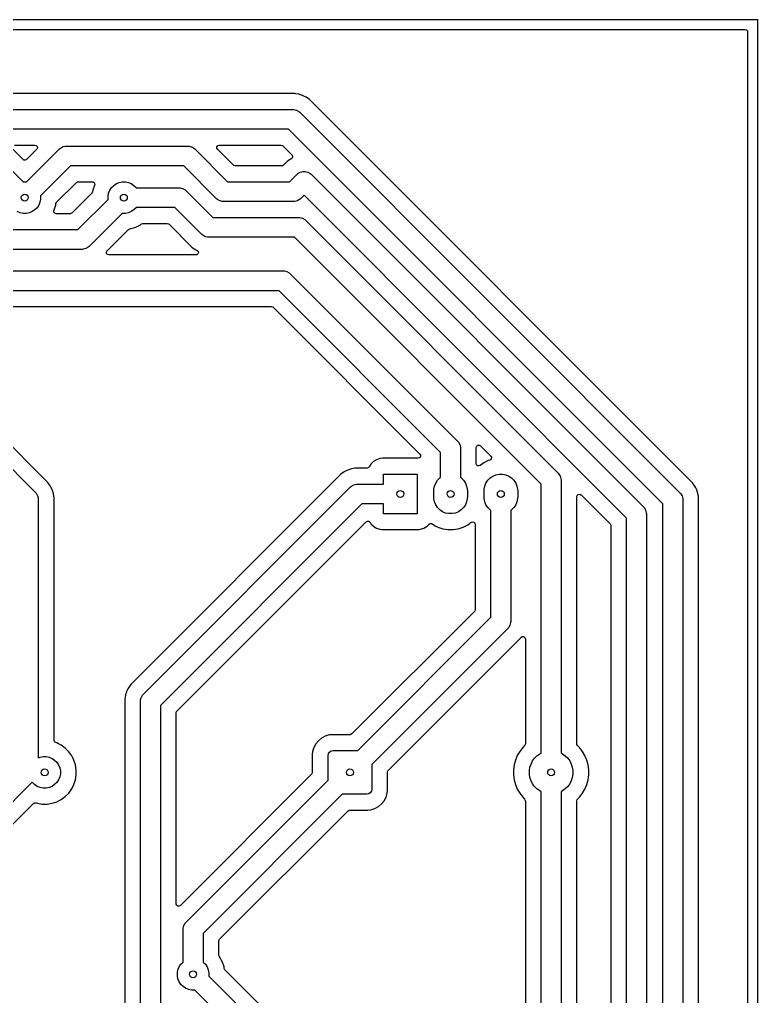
# Model space of a CAD drawing. Extents: x 20 to 124, y -124 to -20.
# Drawn here: x 86.73 to 124, y -69.3 to -20 of the extents above; entities that cross this region are included whole.
import ezdxf

# ---------------------------------------------------------------- set-up
doc = ezdxf.new("R2010")
doc.units = 0
doc.layers.add('BLACK', color=7, linetype='CONTINUOUS')
doc.layers.add('WHITE', color=7, linetype='CONTINUOUS')

msp = doc.modelspace()

# ---------------------------------------------------------------- linework, layer by layer
at = {"layer": 'BLACK', "linetype": 'CONTINUOUS'}
for p, q in [((20.6245, -20.5005), (123.3755, -20.5005)), ((123.3755, -20.5005), (123.442539, -20.520185)), ((123.442539, -20.520185), (123.488294, -20.572989)), ((123.488294, -20.572989), (123.4995, -20.6245)), ((123.4995, -20.6245), (123.4995, -123.3755)), ((100.631552, -23.7344), (78.578951, -23.7344)), ((100.692564, -23.744063), (100.631552, -23.7344)), ((100.833731, -23.766422), (100.692564, -23.744063)), ((100.833736, -23.766423), (100.833731, -23.766422)), ((100.876189, -23.780216), (100.833736, -23.766423)), ((100.876191, -23.780218), (100.876189, -23.780216)), ((101.028419, -23.82968), (100.876191, -23.780218)), ((101.119614, -23.876146), (101.028419, -23.82968)), ((101.210811, -23.922613), (101.119614, -23.876146)), ((101.376419, -24.042934), (101.210811, -23.922613)), ((120.718966, -43.385481), (101.376419, -24.042934)), ((78.4766, -24.5349), (100.5292, -24.5349)), ((100.5292, -24.5349), (100.594448, -24.539177)), ((100.594448, -24.539177), (100.594463, -24.539177)), ((100.594463, -24.539177), (100.720542, -24.57296)), ((100.720542, -24.57296), (100.833581, -24.638223)), ((100.833581, -24.638223), (100.833596, -24.638238)), ((100.833596, -24.638238), (100.882753, -24.681347)), ((100.882753, -24.681347), (120.080553, -43.879147)), ((100.322094, -25.5349), (78.683707, -25.5349)), ((119.227, -44.439806), (100.322094, -25.5349)), ((85.242453, -26.522847), (86.912721, -28.193115)), ((86.912319, -27.060634), (86.398766, -26.547081)), ((86.486447, -26.3354), (87.513554, -26.3354)), ((87.087278, -28.193115), (88.748147, -26.532246)), ((87.601238, -26.547077), (87.317461, -26.830854)), ((87.513554, -26.3354), (87.580593, -26.355085)), ((87.580593, -26.355085), (87.626348, -26.407889)), ((87.607267, -26.540603), (87.601238, -26.547077)), ((87.636292, -26.477047), (87.607267, -26.540603)), ((87.626348, -26.407889), (87.636292, -26.477047)), ((88.748147, -26.532246), (88.797311, -26.48913)), ((88.797311, -26.48913), (88.797319, -26.489123)), ((88.797319, -26.489123), (88.910358, -26.42386)), ((88.910358, -26.42386), (88.94544, -26.41446)), ((88.94544, -26.41446), (89.036437, -26.390077)), ((89.036437, -26.390077), (89.036452, -26.390077)), ((89.036452, -26.390077), (89.1017, -26.3858)), ((89.1017, -26.3858), (95.2332, -26.3858)), ((95.2332, -26.3858), (95.298448, -26.390077)), ((95.298448, -26.390077), (95.298463, -26.390077)), ((95.298463, -26.390077), (95.408341, -26.419519)), ((95.408341, -26.419519), (95.424542, -26.42386)), ((95.424542, -26.42386), (95.537581, -26.489123)), ((95.537581, -26.489123), (95.537596, -26.489138)), ((95.537596, -26.489138), (95.586753, -26.532247)), ((95.586753, -26.532247), (97.242007, -28.1875)), ((96.700181, -26.485758), (96.705165, -26.416066)), ((96.733666, -26.547081), (96.700181, -26.485758)), ((96.705165, -26.416066), (96.747037, -26.360133)), ((97.537265, -27.350681), (96.733666, -26.547081)), ((96.747037, -26.360133), (96.812501, -26.335716)), ((96.812501, -26.335716), (96.821347, -26.3354)), ((96.821347, -26.3354), (99.939153, -26.3354)), ((99.939153, -26.3354), (100.006192, -26.355085)), ((100.006192, -26.355085), (100.026834, -26.371719)), ((100.026834, -26.371719), (100.485969, -26.830854)), ((86.956666, -27.089135), (86.912319, -27.060634)), ((87.026358, -27.094119), (86.956666, -27.089135)), ((87.087681, -27.060634), (87.026358, -27.094119)), ((87.317461, -26.830854), (87.087681, -27.060634)), ((100.418289, -27.047513), (100.295696, -27.136582)), ((100.461197, -27.02565), (100.418289, -27.047513)), ((100.467373, -27.021507), (100.461197, -27.02565)), ((100.472598, -27.017802), (100.467373, -27.021507)), ((100.478496, -27.009923), (100.472598, -27.017802)), ((100.493585, -26.997873), (100.478496, -27.009923)), ((100.485969, -26.830854), (100.49601, -26.849244)), ((100.501911, -26.978644), (100.493585, -26.997873)), ((100.49601, -26.849244), (100.510044, -26.864808)), ((100.51447, -26.961869), (100.501911, -26.978644)), ((100.510044, -26.864808), (100.512419, -26.879294)), ((100.512419, -26.879294), (100.519454, -26.892177)), ((100.515517, -26.947226), (100.51447, -26.961869)), ((100.52135, -26.933757), (100.515517, -26.947226)), ((100.519454, -26.892177), (100.517959, -26.913078)), ((100.517959, -26.913078), (100.52135, -26.933757)), ((89.308807, -27.3858), (87.794384, -28.900221)), ((95.026094, -27.3858), (89.308807, -27.3858)), ((96.681347, -29.041054), (95.026094, -27.3858)), ((97.557907, -27.367315), (97.537265, -27.350681)), ((97.624946, -27.387), (97.557907, -27.367315)), ((99.982153, -27.387), (97.624946, -27.387)), ((100.008511, -27.384166), (99.982153, -27.387)), ((100.069834, -27.350681), (100.008511, -27.384166)), ((100.252682, -27.167832), (100.069834, -27.350681)), ((100.252684, -27.167831), (100.252682, -27.167832)), ((100.29382, -27.137944), (100.252684, -27.167831)), ((100.293837, -27.137932), (100.29382, -27.137944)), ((100.295696, -27.136582), (100.293837, -27.137932)), ((100.365094, -28.1875), (100.746346, -27.806247)), ((100.746346, -27.806247), (100.795519, -27.763124)), ((100.795519, -27.763124), (100.908558, -27.69786)), ((100.908558, -27.69786), (101.034637, -27.664077)), ((101.034637, -27.664077), (101.165163, -27.664077)), ((101.165163, -27.664077), (101.291242, -27.69786)), ((101.291242, -27.69786), (101.40428, -27.763124)), ((101.40428, -27.763124), (101.453453, -27.806247)), ((101.453453, -27.806247), (118.243753, -44.596547)), ((86.912721, -28.193115), (86.921586, -28.191352)), ((86.921586, -28.191352), (87.078414, -28.191352)), ((87.078414, -28.191352), (87.087278, -28.193115)), ((88.607757, -29.218926), (89.604065, -28.222619)), ((89.604065, -28.222619), (89.665388, -28.189134)), ((89.665388, -28.189134), (89.691746, -28.1863)), ((89.691746, -28.1863), (90.409599, -28.1863)), ((90.409599, -28.1863), (90.412238, -28.187075)), ((90.412238, -28.187075), (90.414909, -28.186414)), ((90.414909, -28.186414), (90.445568, -28.196861)), ((90.51676, -28.373118), (90.438909, -28.612717)), ((90.445568, -28.196861), (90.476638, -28.205985)), ((90.476638, -28.205985), (90.478438, -28.208063)), ((90.478438, -28.208063), (90.481044, -28.208951)), ((90.481044, -28.208951), (90.501194, -28.234325)), ((90.501194, -28.234325), (90.522393, -28.258789)), ((90.520084, -28.366595), (90.51676, -28.373118)), ((90.531469, -28.333187), (90.520084, -28.366595)), ((90.522393, -28.258789), (90.522784, -28.26151)), ((90.522784, -28.26151), (90.524496, -28.263666)), ((90.524496, -28.263666), (90.527729, -28.2959)), ((90.527729, -28.2959), (90.532337, -28.327947)), ((90.532337, -28.327947), (90.531278, -28.331286)), ((90.531278, -28.331286), (90.531469, -28.333187)), ((91.294463, -28.610383), (91.381592, -28.479985)), ((91.381592, -28.479985), (91.492485, -28.369092)), ((91.492485, -28.369092), (91.622883, -28.281963)), ((91.622883, -28.281963), (91.767772, -28.221948)), ((91.767772, -28.221948), (91.921586, -28.191352)), ((91.921586, -28.191352), (92.078414, -28.191352)), ((92.078414, -28.191352), (92.232228, -28.221948)), ((92.232228, -28.221948), (92.377117, -28.281963)), ((92.377117, -28.281963), (92.507515, -28.369092)), ((92.507515, -28.369092), (92.618408, -28.479985)), ((92.618408, -28.479985), (92.623429, -28.4875)), ((92.623429, -28.4875), (94.7869, -28.4875)), ((94.7869, -28.4875), (94.852148, -28.491777)), ((94.852148, -28.491777), (94.852163, -28.491777)), ((94.852163, -28.491777), (94.959813, -28.520622)), ((94.959813, -28.520622), (94.978242, -28.52556)), ((94.978242, -28.52556), (95.091281, -28.590823)), ((95.091281, -28.590823), (95.091296, -28.590838)), ((95.091296, -28.590838), (95.140453, -28.633947)), ((97.242007, -28.1875), (100.365094, -28.1875)), ((87.796148, -29.065914), (87.765552, -29.219728)), ((87.794384, -28.900221), (87.796148, -28.909086)), ((87.796148, -28.909086), (87.796148, -29.065914)), ((90.392223, -28.75609), (89.387534, -29.760781)), ((89.682794, -30.5976), (91.205615, -29.074778)), ((90.397085, -28.750943), (90.392223, -28.75609)), ((90.427015, -28.687809), (90.397085, -28.750943)), ((90.438909, -28.612717), (90.427015, -28.687809)), ((91.203852, -28.909086), (91.234448, -28.755272)), ((91.203852, -29.065914), (91.203852, -28.909086)), ((91.205615, -29.074778), (91.203852, -29.065914)), ((91.234448, -28.755272), (91.294463, -28.610383)), ((95.140453, -28.633947), (96.495707, -29.9892)), ((96.730511, -29.084169), (96.681347, -29.041054)), ((96.730519, -29.084177), (96.730511, -29.084169)), ((96.843558, -29.14944), (96.730519, -29.084177)), ((100.876581, -29.084177), (100.783171, -29.138107)), ((100.876596, -29.084161), (100.876581, -29.084177)), ((100.925753, -29.041053), (100.876596, -29.084161)), ((101.0999, -28.866906), (100.925753, -29.041053)), ((117.3902, -45.157206), (101.0999, -28.866906)), ((87.618408, -29.495015), (87.507515, -29.605908)), ((87.705537, -29.364617), (87.618408, -29.495015)), ((87.765552, -29.219728), (87.705537, -29.364617)), ((88.483241, -29.601879), (88.56109, -29.362285)), ((88.56109, -29.362285), (88.572984, -29.287187)), ((88.572984, -29.287187), (88.602911, -29.224057)), ((88.602911, -29.224057), (88.607757, -29.218926)), ((92.618408, -29.495015), (92.507515, -29.605908)), ((92.623429, -29.4875), (92.618408, -29.495015)), ((94.579794, -29.4875), (92.623429, -29.4875)), ((95.935047, -30.842754), (94.579794, -29.4875)), ((96.870201, -29.156579), (96.843558, -29.14944)), ((96.969637, -29.183223), (96.870201, -29.156579)), ((96.969652, -29.183223), (96.969637, -29.183223)), ((97.0349, -29.1875), (96.969652, -29.183223)), ((100.5722, -29.1875), (97.0349, -29.1875)), ((100.637448, -29.183223), (100.5722, -29.1875)), ((100.637463, -29.183223), (100.637448, -29.183223)), ((100.763542, -29.14944), (100.637463, -29.183223)), ((100.783171, -29.138107), (100.763542, -29.14944)), ((86.767772, -29.753052), (86.622883, -29.693037)), ((86.921586, -29.783648), (86.767772, -29.753052)), ((87.078414, -29.783648), (86.921586, -29.783648)), ((87.232228, -29.753052), (87.078414, -29.783648)), ((87.377117, -29.693037), (87.232228, -29.753052)), ((87.507515, -29.605908), (87.377117, -29.693037)), ((88.463383, -29.655453), (88.475636, -29.616805)), ((88.473327, -29.724611), (88.463383, -29.655453)), ((88.519082, -29.777415), (88.473327, -29.724611)), ((88.475636, -29.616805), (88.476787, -29.614545)), ((88.476787, -29.614545), (88.483241, -29.601879)), ((88.586121, -29.7971), (88.519082, -29.777415)), ((89.299853, -29.7971), (88.586121, -29.7971)), ((89.326211, -29.794266), (89.299853, -29.7971)), ((89.387534, -29.760781), (89.326211, -29.794266)), ((91.912721, -29.781884), (90.243453, -31.451153)), ((91.921586, -29.783648), (91.912721, -29.781884)), ((92.078414, -29.783648), (91.921586, -29.783648)), ((92.232228, -29.753052), (92.078414, -29.783648)), ((92.377117, -29.693037), (92.232228, -29.753052)), ((92.507515, -29.605908), (92.377117, -29.693037)), ((96.495707, -29.9892), (100.8308, -29.9892)), ((100.8308, -29.9892), (100.896048, -29.993477)), ((100.896048, -29.993477), (100.896063, -29.993477)), ((100.896063, -29.993477), (101.022142, -30.02726)), ((101.022142, -30.02726), (101.135181, -30.092523)), ((92.23141, -30.595273), (92.292731, -30.56179)), ((92.292731, -30.56179), (92.299645, -30.56049)), ((92.299645, -30.56049), (92.374785, -30.54859)), ((92.374785, -30.54859), (92.614379, -30.470741)), ((92.614379, -30.470741), (92.838845, -30.35637)), ((92.838845, -30.35637), (92.900353, -30.311681)), ((92.900353, -30.311681), (92.966158, -30.288202)), ((92.966158, -30.288202), (92.973238, -30.288)), ((92.973238, -30.288), (94.196853, -30.288)), ((94.196853, -30.288), (94.263892, -30.307685)), ((94.263892, -30.307685), (94.284534, -30.324319)), ((94.284534, -30.324319), (95.441381, -31.481166)), ((101.135181, -30.092523), (101.135196, -30.092538)), ((101.135196, -30.092538), (101.184353, -30.135647)), ((101.184353, -30.135647), (113.933554, -42.884847)), ((83.664506, -30.5976), (89.682794, -30.5976)), ((91.386923, -31.439762), (92.23141, -30.595273)), ((95.984211, -30.885869), (95.935047, -30.842754)), ((95.984219, -30.885877), (95.984211, -30.885869)), ((96.097258, -30.95114), (95.984219, -30.885877)), ((96.123901, -30.958279), (96.097258, -30.95114)), ((96.223337, -30.984923), (96.123901, -30.958279)), ((96.223352, -30.984923), (96.223337, -30.984923)), ((96.2886, -30.9892), (96.223352, -30.984923)), ((100.623694, -30.9892), (96.2886, -30.9892)), ((113.08, -43.445506), (100.623694, -30.9892)), ((90.194281, -31.494277), (90.081242, -31.55954)), ((90.194296, -31.494261), (90.194281, -31.494277)), ((90.243453, -31.451153), (90.194296, -31.494261)), ((91.156866, -31.669819), (91.386923, -31.439762)), ((95.441381, -31.481166), (95.60699, -31.601487)), ((89.8899, -31.5976), (83.4574, -31.5976)), ((89.955148, -31.593323), (89.8899, -31.5976)), ((89.955163, -31.593323), (89.955148, -31.593323)), ((90.081242, -31.55954), (89.955163, -31.593323)), ((91.121809, -31.739853), (91.150834, -31.676297)), ((91.131753, -31.809011), (91.121809, -31.739853)), ((91.177508, -31.861815), (91.131753, -31.809011)), ((91.150834, -31.676297), (91.156866, -31.669819)), ((91.244547, -31.8815), (91.177508, -31.861815)), ((95.640048, -31.8815), (91.244547, -31.8815)), ((95.60699, -31.601487), (95.696343, -31.647015)), ((95.686681, -31.872397), (95.640048, -31.8815)), ((95.741396, -31.828946), (95.686681, -31.872397)), ((95.696343, -31.647015), (95.747139, -31.69499)), ((95.763934, -31.762811), (95.741396, -31.828946)), ((95.747139, -31.69499), (95.763934, -31.762811)), ((78.875406, -32.682), (100.0462, -32.682)), ((100.0462, -32.682), (100.111448, -32.686277)), ((100.111448, -32.686277), (100.111463, -32.686277)), ((100.111463, -32.686277), (100.237542, -32.72006)), ((100.237542, -32.72006), (100.350581, -32.785323)), ((100.350581, -32.785323), (100.350596, -32.785338)), ((100.350596, -32.785338), (100.399753, -32.828447)), ((100.399753, -32.828447), (108.853554, -41.282247)), ((99.839094, -33.682), (78.6683, -33.682)), ((108, -41.842906), (99.839094, -33.682)), ((79.586947, -34.4825), (99.456153, -34.4825)), ((99.456153, -34.4825), (99.523192, -34.502185)), ((99.523192, -34.502185), (99.543834, -34.518819)), ((78.511253, -34.838247), (87.527853, -43.854847)), ((88.166266, -43.361181), (79.499266, -34.694181)), ((99.543834, -34.518819), (106.950586, -41.92557)), ((108.853554, -41.282247), (108.896669, -41.331411)), ((108.896669, -41.331411), (108.896677, -41.331419)), ((108.896677, -41.331419), (108.96194, -41.444458)), ((108, -43.104225), (108, -41.842906)), ((108.96194, -41.444458), (108.96194, -41.444459)), ((108.96194, -41.444459), (108.995723, -41.570537)), ((108.995723, -41.570537), (108.995723, -41.570552)), ((108.995723, -41.570552), (109, -41.6358)), ((109, -41.6358), (109, -43.104225)), ((109.8005, -41.597446), (109.820185, -41.530407)), ((109.8005, -42.404555), (109.8005, -41.597446)), ((109.820185, -41.530407), (109.872989, -41.484652)), ((109.872989, -41.484652), (109.942147, -41.474708)), ((109.942147, -41.474708), (110.005703, -41.503733)), ((110.005703, -41.503733), (110.012181, -41.509765)), ((110.012181, -41.509765), (110.530462, -42.028047)), ((104.607737, -42.307684), (104.480184, -42.435237)), ((104.760476, -42.211711), (104.607737, -42.307684)), ((104.930745, -42.152131), (104.760476, -42.211711)), ((104.93075, -42.15213), (104.930745, -42.152131)), ((105.065039, -42.137), (104.93075, -42.15213)), ((105.065046, -42.137), (105.065039, -42.137)), ((106.854954, -42.137), (105.065046, -42.137)), ((106.854958, -42.137), (106.854954, -42.137)), ((106.855956, -42.137056), (106.854958, -42.137)), ((106.871751, -42.136935), (106.855956, -42.137056)), ((106.937215, -42.112518), (106.871751, -42.136935)), ((106.979087, -42.056585), (106.937215, -42.112518)), ((106.950586, -41.92557), (106.984071, -41.986893)), ((106.984071, -41.986893), (106.979087, -42.056585)), ((110.174945, -42.375868), (109.997385, -42.504873)), ((110.406425, -42.257922), (110.174945, -42.375868)), ((110.406428, -42.257921), (110.406425, -42.257922)), ((110.481099, -42.233658), (110.406428, -42.257921)), ((110.517091, -42.214995), (110.481099, -42.233658)), ((110.558963, -42.159062), (110.517091, -42.214995)), ((110.530462, -42.028047), (110.563947, -42.08937)), ((110.563947, -42.08937), (110.558963, -42.159062)), ((103.126688, -42.825213), (102.961078, -42.945536)), ((103.258122, -42.758245), (103.126688, -42.825213)), ((103.309076, -42.732281), (103.258122, -42.758245)), ((103.449328, -42.686711), (103.309076, -42.732281)), ((103.503767, -42.669022), (103.449327, -42.68671)), ((103.449327, -42.68671), (103.449328, -42.686711)), ((103.503768, -42.669022), (103.503767, -42.669022)), ((103.659079, -42.644423), (103.503768, -42.669022)), ((103.705948, -42.637), (103.659079, -42.644423)), ((103.910652, -42.637), (103.705948, -42.637)), ((104.284876, -42.637), (103.910652, -42.637)), ((104.337535, -42.625263), (104.284876, -42.637)), ((104.38987, -42.578972), (104.337535, -42.625263)), ((104.480184, -42.435237), (104.38987, -42.578972)), ((109.81483, -42.462422), (109.8005, -42.404555)), ((109.863525, -42.512527), (109.81483, -42.462422)), ((109.931579, -42.528353), (109.863525, -42.512527)), ((109.997385, -42.504873), (109.931579, -42.528353)), ((113.933554, -42.884847), (113.976669, -42.934011)), ((88.286587, -43.526789), (88.166266, -43.361181)), ((102.961078, -42.945536), (92.354636, -53.551978)), ((105.11, -43.4375), (105.11, -42.9375)), ((105.11, -42.9375), (106.81, -42.9375)), ((106.81, -42.9375), (106.81, -44.9375)), ((107.750367, -43.386813), (107.842941, -43.248266)), ((107.842941, -43.248266), (107.960766, -43.130441)), ((107.960766, -43.130441), (108, -43.104225)), ((109, -43.104225), (109.039234, -43.130441)), ((109.039234, -43.130441), (109.157059, -43.248266)), ((109.157059, -43.248266), (109.249633, -43.386813)), ((110.290367, -43.386813), (110.382941, -43.248266)), ((110.382941, -43.248266), (110.500766, -43.130441)), ((110.500766, -43.130441), (110.639313, -43.037867)), ((110.639313, -43.037867), (110.793258, -42.974101)), ((110.793258, -42.974101), (110.956685, -42.941593)), ((110.956685, -42.941593), (111.123315, -42.941593)), ((111.123315, -42.941593), (111.286742, -42.974101)), ((111.286742, -42.974101), (111.440687, -43.037867)), ((111.440687, -43.037867), (111.579234, -43.130441)), ((111.579234, -43.130441), (111.697059, -43.248266)), ((111.697059, -43.248266), (111.789633, -43.386813)), ((113.976669, -42.934011), (113.976677, -42.934019)), ((113.976677, -42.934019), (114.04194, -43.047058)), ((114.04194, -43.047058), (114.04194, -43.047059)), ((114.04194, -43.047059), (114.075723, -43.173137)), ((114.075723, -43.173137), (114.075723, -43.173152)), ((114.075723, -43.173152), (114.08, -43.2384)), ((114.08, -43.2384), (114.08, -57.011509)), ((87.527853, -43.854847), (87.570961, -43.904003)), ((88.322552, -43.597376), (88.286587, -43.526789)), ((88.322553, -43.597377), (88.322552, -43.597376)), ((88.37952, -43.70918), (88.322553, -43.597377)), ((88.379522, -43.709186), (88.37952, -43.70918)), ((88.388615, -43.737173), (88.379522, -43.709186)), ((88.397098, -43.763281), (88.388615, -43.737173)), ((88.437545, -43.887765), (88.397098, -43.763281)), ((92.993047, -54.045647), (103.454747, -43.583947)), ((103.454747, -43.583947), (103.503903, -43.540838)), ((103.503903, -43.540838), (103.503919, -43.540823)), ((103.503919, -43.540823), (103.616958, -43.47556)), ((103.616958, -43.47556), (103.743037, -43.441777)), ((103.743037, -43.441777), (103.743052, -43.441777)), ((103.743052, -43.441777), (103.8083, -43.4375)), ((103.8083, -43.4375), (105.11, -43.4375)), ((107.65, -43.7875), (107.654093, -43.704185)), ((107.65, -44.0875), (107.65, -43.7875)), ((107.654093, -43.704185), (107.686601, -43.540758)), ((107.686601, -43.540758), (107.750367, -43.386813)), ((109.249633, -43.386813), (109.313399, -43.540758)), ((109.313399, -43.540758), (109.345907, -43.704185)), ((109.345907, -43.704185), (109.35, -43.7875)), ((109.35, -43.7875), (109.35, -44.0875)), ((110.19, -43.7875), (110.194093, -43.704185)), ((110.19, -44.0875), (110.19, -43.7875)), ((110.194093, -43.704185), (110.226601, -43.540758)), ((110.226601, -43.540758), (110.290367, -43.386813)), ((111.789633, -43.386813), (111.853399, -43.540758)), ((111.853399, -43.540758), (111.885907, -43.704185)), ((111.885907, -43.704185), (111.89, -43.7875)), ((111.89, -43.7875), (111.89, -44.0875)), ((113.08, -57.011509), (113.08, -43.445506)), ((120.839287, -43.551089), (120.718966, -43.385481)), ((120.881004, -43.632965), (120.839287, -43.551089)), ((120.881005, -43.632966), (120.881004, -43.632965)), ((120.932218, -43.733476), (120.881005, -43.632966)), ((120.932218, -43.733478), (120.932218, -43.733476)), ((120.93222, -43.733481), (120.932218, -43.733478)), ((120.9472, -43.779585), (120.93222, -43.733481)), ((120.954542, -43.802182), (120.9472, -43.779585)), ((120.992826, -43.920007), (120.954542, -43.802182)), ((87.570961, -43.904003), (87.570977, -43.904019)), ((87.570977, -43.904019), (87.627987, -44.002763)), ((87.627987, -44.002763), (87.63624, -44.017058)), ((87.63624, -44.017058), (87.670023, -44.143137)), ((87.670023, -44.143137), (87.670023, -44.143152)), ((87.670023, -44.143152), (87.6743, -44.2084)), ((87.6743, -44.2084), (87.6743, -57.260665)), ((88.442777, -43.903866), (88.437545, -43.887765)), ((88.471579, -44.085711), (88.442777, -43.903866)), ((88.4748, -44.106048), (88.471579, -44.085711)), ((88.4748, -56.368815), (88.4748, -44.106048)), ((107.654093, -44.170815), (107.65, -44.0875)), ((107.686601, -44.334242), (107.654093, -44.170815)), ((107.750367, -44.488187), (107.686601, -44.334242)), ((109.313399, -44.334242), (109.249633, -44.488187)), ((109.345907, -44.170815), (109.313399, -44.334242)), ((109.35, -44.0875), (109.345907, -44.170815)), ((110.194093, -44.170815), (110.19, -44.0875)), ((110.226601, -44.334242), (110.194093, -44.170815)), ((110.290367, -44.488187), (110.226601, -44.334242)), ((111.853399, -44.334242), (111.789633, -44.488187)), ((111.885907, -44.170815), (111.853399, -44.334242)), ((111.89, -44.0875), (111.885907, -44.170815)), ((114.8805, -44.078947), (114.900185, -44.011908)), ((114.8805, -56.548923), (114.8805, -44.078947)), ((114.900185, -44.011908), (114.952989, -43.966153)), ((114.952989, -43.966153), (115.022147, -43.956209)), ((115.022147, -43.956209), (115.085703, -43.985234)), ((115.085703, -43.985234), (115.092181, -43.991266)), ((115.092181, -43.991266), (116.553381, -45.452466)), ((120.080553, -43.879147), (120.123668, -43.92831)), ((120.123668, -43.92831), (120.123677, -43.928319)), ((120.123677, -43.928319), (120.160019, -43.991266)), ((120.160019, -43.991266), (120.18894, -44.041358)), ((120.18894, -44.041358), (120.222723, -44.167437)), ((120.222723, -44.167437), (120.222723, -44.167452)), ((120.222723, -44.167452), (120.227, -44.2327)), ((120.227, -44.2327), (120.227, -106.8975)), ((120.992827, -43.920009), (120.992826, -43.920007)), ((120.995475, -43.928159), (120.992827, -43.920009)), ((120.995477, -43.928166), (120.995475, -43.928159)), ((121.016255, -44.059353), (120.995477, -43.928166)), ((121.0275, -44.130348), (121.016255, -44.059353)), ((121.0275, -106.790732), (121.0275, -44.130348)), ((104.015406, -44.4375), (93.8466, -54.606306)), ((105.11, -44.4375), (104.015406, -44.4375)), ((105.11, -44.9375), (105.11, -44.4375)), ((107.842941, -44.626734), (107.750367, -44.488187)), ((107.960766, -44.744559), (107.842941, -44.626734)), ((108.099313, -44.837133), (107.960766, -44.744559)), ((108.253258, -44.900899), (108.099313, -44.837133)), ((108.900687, -44.837133), (108.746742, -44.900899)), ((109.039234, -44.744559), (108.900687, -44.837133)), ((109.157059, -44.626734), (109.039234, -44.744559)), ((109.249633, -44.488187), (109.157059, -44.626734)), ((110.382941, -44.626734), (110.290367, -44.488187)), ((110.500766, -44.744559), (110.382941, -44.626734)), ((110.54, -44.770774), (110.500766, -44.744559)), ((110.54, -50.160393), (110.54, -44.770774)), ((111.579234, -44.744559), (111.54, -44.770774)), ((111.54, -44.770774), (111.54, -50.3675)), ((111.697059, -44.626734), (111.579234, -44.744559)), ((111.789633, -44.488187), (111.697059, -44.626734)), ((118.243753, -44.596547), (118.286861, -44.645703)), ((118.286861, -44.645703), (118.286877, -44.645719)), ((118.286877, -44.645719), (118.35214, -44.758758)), ((118.35214, -44.758758), (118.385923, -44.884837)), ((119.227, -106.690393), (119.227, -44.439806)), ((98.823769, -50.761216), (104.240982, -45.344002)), ((104.240982, -45.344002), (104.302303, -45.310519)), ((104.302303, -45.310519), (104.371995, -45.315503)), ((104.371995, -45.315503), (104.427928, -45.357375)), ((106.81, -44.9375), (105.11, -44.9375)), ((108.416685, -44.933407), (108.253258, -44.900899)), ((108.583315, -44.933407), (108.416685, -44.933407)), ((108.746742, -44.900899), (108.583315, -44.933407)), ((109.542617, -45.370124), (109.608421, -45.346646)), ((109.608421, -45.346646), (109.676475, -45.362471)), ((117.3902, -105.926294), (117.3902, -45.157206)), ((118.385923, -44.884837), (118.385923, -44.884852)), ((118.385923, -44.884852), (118.3902, -44.9501)), ((118.3902, -44.9501), (118.3902, -106.1334)), ((104.427928, -45.357375), (104.433654, -45.365712)), ((104.433654, -45.365712), (104.47621, -45.433438)), ((104.47621, -45.433438), (104.480184, -45.439762)), ((104.480184, -45.439762), (104.607738, -45.567316)), ((104.607738, -45.567316), (104.622684, -45.576707)), ((104.622684, -45.576707), (104.756914, -45.66105)), ((104.756914, -45.66105), (104.760478, -45.663289)), ((104.760478, -45.663289), (104.930745, -45.722868)), ((104.930745, -45.722868), (104.93075, -45.722869)), ((104.93075, -45.722869), (105.021246, -45.733065)), ((105.021246, -45.733065), (105.06504, -45.737999)), ((105.06504, -45.737999), (105.065043, -45.738)), ((105.065043, -45.738), (105.065046, -45.738)), ((105.065046, -45.738), (106.854957, -45.738)), ((106.854957, -45.738), (106.854958, -45.737999)), ((106.854958, -45.737999), (106.922104, -45.730434)), ((106.922104, -45.730434), (106.989249, -45.722869)), ((106.989249, -45.722869), (106.989252, -45.722868)), ((106.989252, -45.722868), (106.989255, -45.722868)), ((106.989255, -45.722868), (107.159522, -45.663289)), ((107.159522, -45.663289), (107.312262, -45.567316)), ((107.312262, -45.567316), (107.412655, -45.466923)), ((107.412655, -45.466923), (107.473978, -45.433438)), ((107.473978, -45.433438), (107.54367, -45.438422)), ((107.54367, -45.438422), (107.573218, -45.454283)), ((107.573218, -45.454283), (107.634949, -45.499134)), ((107.634949, -45.499134), (107.715441, -45.540147)), ((107.715441, -45.540147), (107.866423, -45.617077)), ((107.866423, -45.617077), (107.866425, -45.617077)), ((107.866425, -45.617077), (107.866428, -45.617079)), ((107.866428, -45.617079), (108.113507, -45.69736)), ((108.113507, -45.69736), (108.245706, -45.718297)), ((108.245706, -45.718297), (108.370098, -45.738)), ((108.370098, -45.738), (108.370103, -45.738)), ((108.370103, -45.738), (108.629902, -45.738)), ((108.629902, -45.738), (108.743298, -45.720039)), ((108.743298, -45.720039), (108.886493, -45.69736)), ((108.886493, -45.69736), (109.133572, -45.617079)), ((109.133572, -45.617079), (109.365051, -45.499134)), ((109.365051, -45.499134), (109.542617, -45.370124)), ((109.676475, -45.362471), (109.725169, -45.412577)), ((109.725169, -45.412577), (109.7395, -45.470444)), ((109.7395, -45.470444), (109.7395, -49.777452)), ((116.553381, -45.452466), (116.586866, -45.513789)), ((116.586866, -45.513789), (116.5897, -45.540147)), ((116.5897, -45.540147), (116.5897, -103.025462)), ((109.7395, -49.777452), (109.719815, -49.844491)), ((109.703181, -49.865133), (103.517632, -56.050681)), ((103.812893, -56.8875), (110.54, -50.160393)), ((109.719815, -49.844491), (109.703181, -49.865133)), ((94.683419, -54.901566), (98.823769, -50.761216)), ((111.393553, -50.721054), (104.519999, -57.594606)), ((111.436668, -50.671889), (111.393553, -50.721054)), ((111.436677, -50.671881), (111.436668, -50.671889)), ((111.50194, -50.558842), (111.436677, -50.671881)), ((111.535723, -50.432763), (111.50194, -50.558842)), ((111.54, -50.3675), (111.535723, -50.432747)), ((111.535723, -50.432747), (111.535723, -50.432763)), ((105.356813, -57.88987), (112.031966, -51.214719)), ((112.031966, -51.214719), (112.055182, -51.182765)), ((112.055182, -51.182765), (112.110512, -51.140099)), ((112.110512, -51.140099), (112.180125, -51.13412)), ((112.180125, -51.13412), (112.24192, -51.166726)), ((112.24192, -51.166726), (112.276277, -51.227564)), ((112.276277, -51.227564), (112.2795, -51.25565)), ((112.2795, -51.25565), (112.2795, -56.548923)), ((92.234314, -53.717587), (92.201826, -53.781349)), ((92.234316, -53.717584), (92.234314, -53.717587)), ((92.354636, -53.551978), (92.234316, -53.717584)), ((92.062126, -54.195665), (92.0461, -54.296848)), ((92.078122, -54.094669), (92.062126, -54.195665)), ((92.078123, -54.094664), (92.078122, -54.094669)), ((92.088059, -54.064086), (92.078123, -54.094664)), ((92.113414, -53.986052), (92.088059, -54.064086)), ((92.141378, -53.899983), (92.113414, -53.986052)), ((92.141379, -53.89998), (92.141378, -53.899983)), ((92.201826, -53.781349), (92.141379, -53.89998)), ((92.850877, -54.333937), (92.88466, -54.207858)), ((92.88466, -54.207858), (92.8917, -54.195665)), ((92.8917, -54.195665), (92.949923, -54.094819)), ((92.949923, -54.094819), (92.949938, -54.094803)), ((92.949938, -54.094803), (92.993047, -54.045647)), ((92.0461, -54.296848), (92.0461, -73.541748)), ((92.8466, -54.3992), (92.850877, -54.333952)), ((92.8466, -73.6441), (92.8466, -54.3992)), ((92.850877, -54.333952), (92.850877, -54.333937)), ((93.8466, -54.606306), (93.8466, -73.436993)), ((94.6471, -54.989247), (94.666785, -54.922208)), ((94.6471, -64.621852), (94.6471, -54.989247)), ((94.666785, -54.922208), (94.683419, -54.901566)), ((102.166042, -56.162269), (101.983545, -56.259817)), ((102.364067, -56.102199), (102.166042, -56.162269)), ((102.518395, -56.087), (102.364067, -56.102199)), ((103.429951, -56.087), (102.518395, -56.087)), ((103.456309, -56.084166), (103.429951, -56.087)), ((103.517632, -56.050681), (103.456309, -56.084166)), ((88.475608, -56.382948), (88.4748, -56.368815)), ((88.502805, -56.447307), (88.475608, -56.382948)), ((88.56048, -56.486745), (88.502805, -56.447307)), ((88.614379, -56.504258), (88.56048, -56.486745)), ((88.70621, -56.551049), (88.614379, -56.504258)), ((88.838845, -56.61863), (88.70621, -56.551049)), ((88.838847, -56.618631), (88.838845, -56.61863)), ((88.838848, -56.618632), (88.838847, -56.618631)), ((89.042649, -56.766701), (88.838848, -56.618632)), ((101.692317, -56.551045), (101.594769, -56.733542)), ((101.823589, -56.391089), (101.692317, -56.551045)), ((101.983545, -56.259817), (101.823589, -56.391089)), ((112.243181, -56.636604), (112.148066, -56.731718)), ((112.259815, -56.615962), (112.243181, -56.636604)), ((112.2795, -56.548923), (112.259815, -56.615962)), ((114.883334, -56.575281), (114.8805, -56.548923)), ((114.916819, -56.636604), (114.883334, -56.575281)), ((115.011933, -56.731718), (114.916819, -56.636604)), ((89.042654, -56.766705), (89.042649, -56.766701)), ((89.220794, -56.944845), (89.042654, -56.766705)), ((89.220798, -56.94485), (89.220794, -56.944845)), ((89.323272, -57.085894), (89.220798, -56.94485)), ((89.36887, -57.148655), (89.323272, -57.085894)), ((89.421043, -57.25105), (89.36887, -57.148655)), ((101.534699, -56.931566), (101.5195, -57.085894)), ((101.5195, -57.085894), (101.5195, -57.997452)), ((101.594769, -56.733542), (101.534699, -56.931566)), ((102.32, -57.137499), (102.33903, -57.041829)), ((102.32, -58.380392), (102.32, -57.137499)), ((102.33903, -57.041829), (102.393223, -56.960723)), ((102.393223, -56.960723), (102.474329, -56.90653)), ((102.474329, -56.90653), (102.57, -56.887501)), ((102.57, -56.887501), (103.812893, -56.8875)), ((111.87183, -57.145138), (111.776498, -57.375292)), ((111.871837, -57.145123), (111.87183, -57.145138)), ((111.9964, -56.929373), (111.871837, -57.145123)), ((112.14806, -56.731725), (111.9964, -56.929373)), ((112.148066, -56.731718), (112.14806, -56.731725)), ((112.743553, -57.273107), (112.865607, -57.151053)), ((112.865607, -57.151053), (113.005252, -57.049596)), ((113.005252, -57.049596), (113.08, -57.011509)), ((114.08, -57.011509), (114.154748, -57.049596)), ((114.154748, -57.049596), (114.294393, -57.151053)), ((114.294393, -57.151053), (114.416447, -57.273107)), ((115.011939, -56.731725), (115.011933, -56.731718)), ((115.163599, -56.929373), (115.011939, -56.731725)), ((115.288162, -57.145123), (115.163599, -56.929373)), ((115.288169, -57.145138), (115.288162, -57.145123)), ((115.306522, -57.189447), (115.288169, -57.145138)), ((87.6743, -57.260665), (87.767772, -57.221948)), ((87.767772, -57.221948), (87.921586, -57.191352)), ((87.921586, -57.191352), (88.078414, -57.191352)), ((88.078414, -57.191352), (88.232228, -57.221948)), ((88.232228, -57.221948), (88.377117, -57.281963)), ((88.377117, -57.281963), (88.507515, -57.369092)), ((88.507515, -57.369092), (88.618408, -57.479985)), ((88.618408, -57.479985), (88.705537, -57.610383)), ((88.705537, -57.610383), (88.765552, -57.755272)), ((89.483239, -57.373116), (89.421043, -57.25105)), ((89.483239, -57.373118), (89.483239, -57.373116)), ((89.483241, -57.373121), (89.483239, -57.373118)), ((89.56109, -57.612715), (89.483241, -57.373121)), ((89.6005, -57.861538), (89.56109, -57.612715)), ((104.519999, -57.594606), (104.52, -58.837501)), ((111.712017, -57.615938), (111.679501, -57.862924)), ((111.776498, -57.375292), (111.712017, -57.615938)), ((112.510393, -57.73071), (112.563733, -57.566548)), ((112.563733, -57.566548), (112.642096, -57.412752)), ((112.642096, -57.412752), (112.743553, -57.273107)), ((114.416447, -57.273107), (114.517904, -57.412752)), ((114.517904, -57.412752), (114.596267, -57.566548)), ((114.596267, -57.566548), (114.649607, -57.73071)), ((115.383502, -57.375293), (115.306522, -57.189447)), ((115.447982, -57.615935), (115.383502, -57.375293)), ((115.4805, -57.862935), (115.447982, -57.615935)), ((88.765552, -57.755272), (88.796148, -57.909086)), ((88.796148, -58.065914), (88.765552, -58.219728)), ((88.796148, -57.909086), (88.796148, -58.065914)), ((89.56109, -58.362285), (89.6005, -58.113462)), ((89.6005, -58.113462), (89.6005, -57.861538)), ((101.483181, -58.085133), (94.858781, -64.709533)), ((101.499815, -58.064491), (101.483181, -58.085133)), ((101.5195, -57.997452), (101.499815, -58.064491)), ((105.320499, -57.977545), (105.340183, -57.910507)), ((105.3205, -58.889109), (105.320499, -57.977545)), ((105.340183, -57.910507), (105.356813, -57.88987)), ((111.679501, -57.862924), (111.6795, -57.862941)), ((111.6795, -57.862941), (111.6795, -58.112058)), ((111.6795, -58.112058), (111.679501, -58.112075)), ((111.679501, -58.112075), (111.712017, -58.359061)), ((112.483391, -57.901195), (112.510393, -57.73071)), ((112.483391, -58.073805), (112.483391, -57.901195)), ((112.510393, -58.24429), (112.483391, -58.073805)), ((114.649607, -57.73071), (114.676609, -57.901195)), ((114.676609, -58.073805), (114.649607, -58.24429)), ((114.676609, -57.901195), (114.676609, -58.073805)), ((115.447982, -58.359065), (115.4805, -58.112065)), ((115.4805, -58.112065), (115.4805, -57.862935)), ((87.378507, -58.490399), (85.426153, -60.442753)), ((87.381592, -58.495015), (87.378507, -58.490399)), ((87.492485, -58.605908), (87.381592, -58.495015)), ((87.622883, -58.693037), (87.492485, -58.605908)), ((88.507515, -58.605908), (88.377117, -58.693037)), ((88.618408, -58.495015), (88.507515, -58.605908)), ((88.705537, -58.364617), (88.618408, -58.495015)), ((88.765552, -58.219728), (88.705537, -58.364617)), ((89.36887, -58.826345), (89.483241, -58.601879)), ((89.483241, -58.601879), (89.56109, -58.362285)), ((95.146447, -65.553947), (102.32, -58.380392)), ((111.712017, -58.359061), (111.776498, -58.599707)), ((111.776498, -58.599707), (111.87183, -58.829861)), ((112.563733, -58.408452), (112.510393, -58.24429)), ((112.642096, -58.562248), (112.563733, -58.408452)), ((112.743553, -58.701893), (112.642096, -58.562248)), ((114.517904, -58.562248), (114.416447, -58.701893)), ((114.596267, -58.408452), (114.517904, -58.562248)), ((114.649607, -58.24429), (114.596267, -58.408452)), ((115.288164, -58.829873), (115.383502, -58.599707)), ((115.383502, -58.599707), (115.447982, -58.359065)), ((87.767772, -58.753052), (87.622883, -58.693037)), ((87.921586, -58.783648), (87.767772, -58.753052)), ((88.078414, -58.783648), (87.921586, -58.783648)), ((88.232228, -58.753052), (88.078414, -58.783648)), ((88.377117, -58.693037), (88.232228, -58.753052)), ((89.042656, -59.208293), (89.220793, -59.030156)), ((89.220793, -59.030156), (89.36887, -58.826345)), ((103.027107, -59.087499), (96, -66.114606)), ((104.27, -59.087499), (103.027107, -59.087499)), ((104.365671, -59.06847), (104.27, -59.087499)), ((104.446777, -59.014277), (104.365671, -59.06847)), ((104.50097, -58.933171), (104.446777, -59.014277)), ((104.52, -58.837501), (104.50097, -58.933171)), ((105.245232, -59.241455), (105.3053, -59.043435)), ((105.3053, -59.043435), (105.3205, -58.889109)), ((111.87183, -58.829861), (111.871837, -58.829876)), ((111.871837, -58.829876), (111.9964, -59.045626)), ((111.9964, -59.045626), (112.148059, -59.243273)), ((112.865607, -58.823947), (112.743553, -58.701893)), ((113.005252, -58.925404), (112.865607, -58.823947)), ((113.08, -58.96349), (113.005252, -58.925404)), ((113.08, -101.6858), (113.08, -58.96349)), ((114.154748, -58.925404), (114.08, -58.96349)), ((114.08, -58.96349), (114.08, -102.1858)), ((114.294393, -58.823947), (114.154748, -58.925404)), ((114.416447, -58.701893), (114.294393, -58.823947)), ((115.011938, -59.243276), (115.163599, -59.045627)), ((115.163599, -59.045627), (115.288164, -58.829873)), ((85.919819, -61.081166), (87.441046, -59.559936)), ((87.441046, -59.559936), (87.502367, -59.526453)), ((87.502367, -59.526453), (87.567041, -59.529687)), ((87.567041, -59.529687), (87.625215, -59.54859)), ((87.625215, -59.54859), (87.874038, -59.588)), ((87.874038, -59.588), (87.874039, -59.588)), ((87.874039, -59.588), (88.125961, -59.588)), ((88.125961, -59.588), (88.125962, -59.588)), ((88.125962, -59.588), (88.374785, -59.54859)), ((88.374785, -59.54859), (88.614379, -59.470741)), ((88.614379, -59.470741), (88.838845, -59.35637)), ((88.838845, -59.35637), (89.042656, -59.208293)), ((104.856451, -59.715185), (105.01641, -59.58391)), ((105.01641, -59.58391), (105.147685, -59.423951)), ((105.147685, -59.423951), (105.245232, -59.241455)), ((112.148059, -59.243273), (112.148061, -59.243275)), ((112.148061, -59.243275), (112.148062, -59.243276)), ((112.148062, -59.243276), (112.243182, -59.338396)), ((112.243182, -59.338396), (112.276666, -59.399717)), ((112.276666, -59.399717), (112.2795, -59.426076)), ((112.2795, -59.426076), (112.2795, -100.7613)), ((114.8805, -59.426076), (114.900185, -59.359037)), ((114.8805, -102.563), (114.8805, -59.426076)), ((114.900185, -59.359037), (114.916814, -59.338399)), ((114.916814, -59.338399), (115.011938, -59.243276)), ((96.836814, -66.40987), (103.322366, -59.924317)), ((103.322366, -59.924317), (103.383689, -59.890833)), ((103.383689, -59.890833), (103.410047, -59.887999)), ((103.410047, -59.887999), (104.321605, -59.887999)), ((104.321605, -59.887999), (104.321608, -59.887999)), ((104.321608, -59.887999), (104.475935, -59.8728)), ((104.475935, -59.8728), (104.673955, -59.812732)), ((104.673955, -59.812732), (104.856451, -59.715185)), ((94.647416, -64.630698), (94.6471, -64.621852)), ((94.671833, -64.696162), (94.647416, -64.630698)), ((94.727766, -64.738034), (94.671833, -64.696162)), ((94.797458, -64.743018), (94.727766, -64.738034)), ((94.858781, -64.709533), (94.797458, -64.743018)), ((95.103338, -65.603103), (95.146447, -65.553947)), ((95, -65.9075), (95.004277, -65.842252)), ((95, -67.55407), (95, -65.9075)), ((95.004277, -65.842237), (95.03806, -65.716158)), ((95.004277, -65.842252), (95.004277, -65.842237)), ((95.03806, -65.716158), (95.103323, -65.603119)), ((95.103323, -65.603119), (95.103338, -65.603103)), ((96, -66.114606), (96, -67.55407)), ((96.8005, -66.497546), (96.820185, -66.430507)), ((96.8005, -67.204261), (96.8005, -66.497546)), ((96.820185, -66.430507), (96.836814, -66.40987)), ((96.800702, -67.21134), (96.8005, -67.204261)), ((96.824182, -67.277146), (96.800702, -67.21134)), ((96.835641, -67.292919), (96.824182, -67.277146)), ((96.86887, -67.338655), (96.835641, -67.292919)), ((96.938499, -67.47531), (96.86887, -67.338655)), ((96.983239, -67.563116), (96.938499, -67.47531)), ((94.703852, -68.099086), (94.734448, -67.945272)), ((94.734448, -67.945272), (94.794463, -67.800383)), ((94.794463, -67.800383), (94.881592, -67.669985)), ((94.881592, -67.669985), (94.992485, -67.559092)), ((94.992485, -67.559092), (95, -67.55407)), ((96, -67.55407), (96.007515, -67.559092)), ((96.007515, -67.559092), (96.118408, -67.669985)), ((96.118408, -67.669985), (96.205537, -67.800383)), ((96.205537, -67.800383), (96.265552, -67.945272)), ((96.265552, -67.945272), (96.296148, -68.099086)), ((97.06109, -67.802714), (96.983239, -67.563116)), ((97.072983, -67.877806), (97.06109, -67.802714)), ((97.07429, -67.884767), (97.072983, -67.877806)), ((97.107775, -67.94609), (97.07429, -67.884767)), ((111.626771, -82.465086), (97.107775, -67.94609)), ((94.703852, -68.255914), (94.703852, -68.099086)), ((94.734448, -68.409728), (94.703852, -68.255914)), ((94.794463, -68.554617), (94.734448, -68.409728)), ((96.296148, -68.255914), (96.294384, -68.264778)), ((96.294384, -68.264778), (110.988353, -82.958746)), ((96.296148, -68.099086), (96.296148, -68.255914)), ((94.881592, -68.685015), (94.794463, -68.554617)), ((94.992485, -68.795908), (94.881592, -68.685015)), ((95.122883, -68.883037), (94.992485, -68.795908)), ((95.267772, -68.943052), (95.122883, -68.883037)), ((95.421586, -68.973648), (95.267772, -68.943052)), ((95.578414, -68.973648), (95.421586, -68.973648)), ((95.587278, -68.971884), (95.578414, -68.973648)), ((110.1348, -83.519406), (95.587278, -68.971884))]:
    msp.add_line(p, q, dxfattribs=at)
at = {"layer": 'BLACK'}
for centre in [(87, -28.9875), (92, -28.9875), (105.96, -43.9375), (108.5, -43.9375), (111.04, -43.9375), (88, -57.9875), (103.42, -57.9875), (113.58, -57.9875), (95.5, -68.1775)]:
    msp.add_circle(centre, 0.175, dxfattribs=at)
at = {"layer": 'WHITE', "linetype": 'CONTINUOUS'}
for p, q in [((20, -20), (124, -20)), ((124, -20), (124, -124))]:
    msp.add_line(p, q, dxfattribs=at)
at = {"layer": 'WHITE'}
for centre in [(87, -28.9875), (92, -28.9875), (105.96, -43.9375), (108.5, -43.9375), (111.04, -43.9375), (88, -57.9875), (103.42, -57.9875), (113.58, -57.9875), (95.5, -68.1775)]:
    msp.add_circle(centre, 0.175, dxfattribs=at)

doc.saveas('drawing.dxf')
